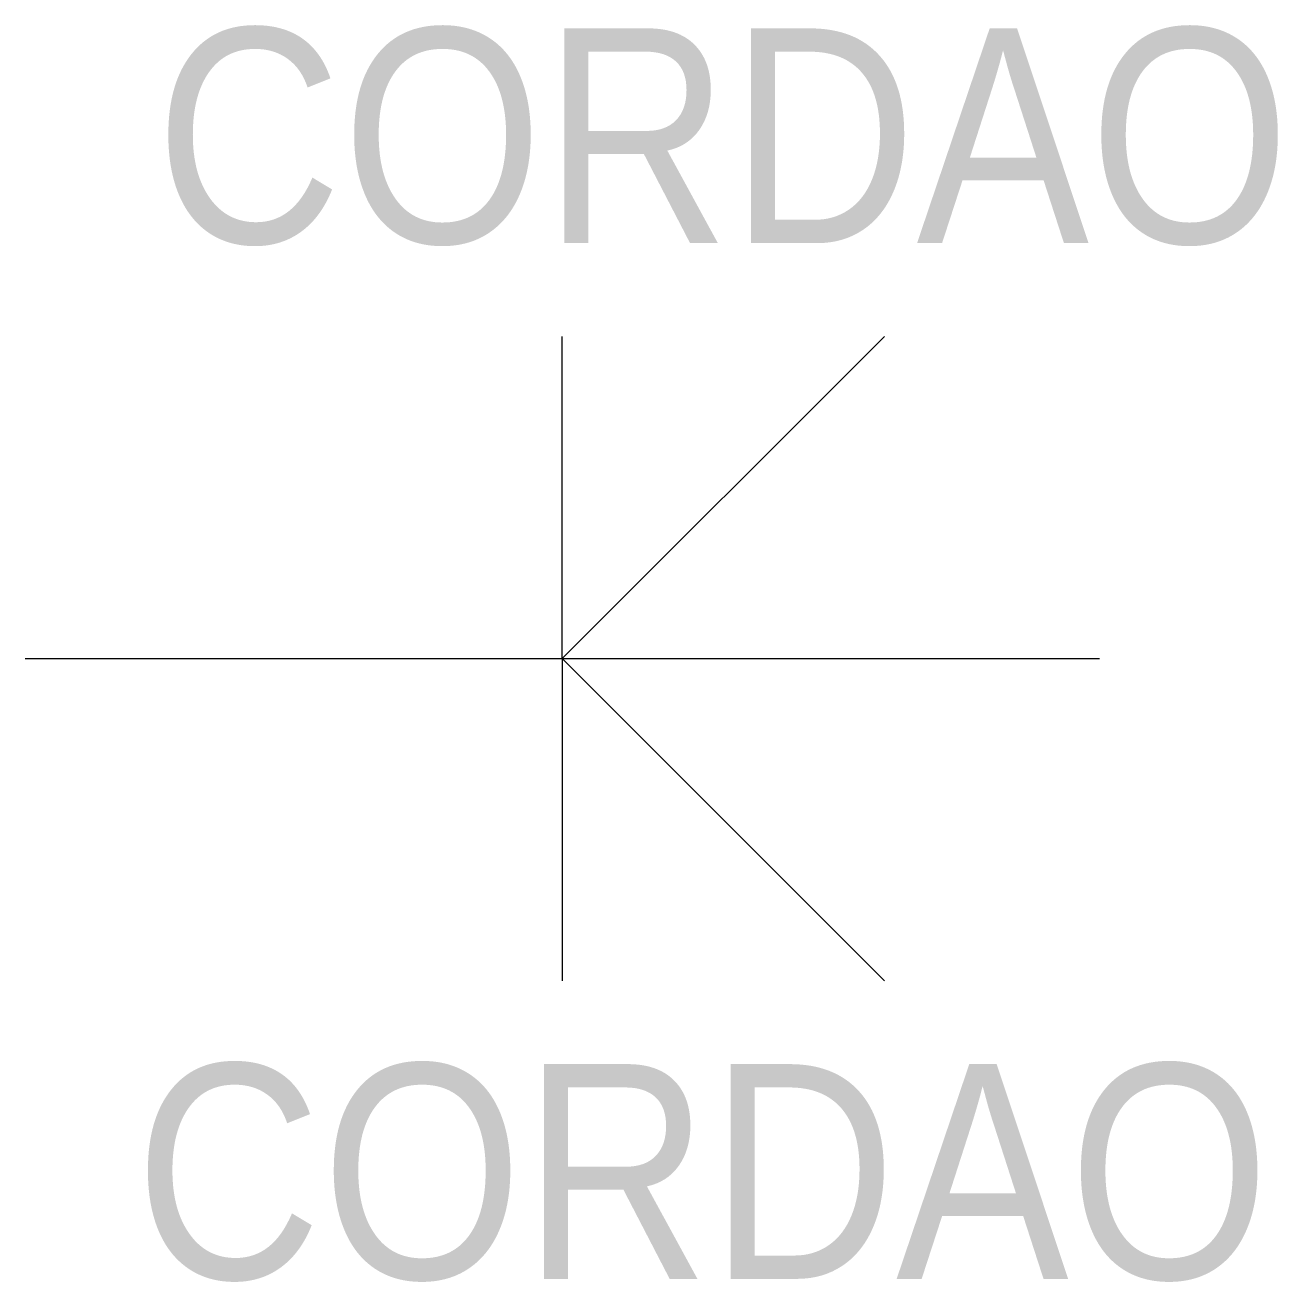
# Model space of a CAD drawing. Extents: x -10 to 1.7, y -5.8 to 5.9.
import ezdxf
from ezdxf.enums import TextEntityAlignment as Align

# ---------------------------------------------------------------- set-up
doc = ezdxf.new("R2010")
doc.units = 0
doc.header["$LTSCALE"] = 7
doc.header["$MEASUREMENT"] = 0
doc.layers.get('0').update_dxf_attribs({"linetype": 'CONTINUOUS'})
doc.layers.add('EME-SOLDAS', color=11, linetype='CONTINUOUS')
doc.styles.add('REGUA', font='IC-Romans.shx', dxfattribs={"width": 0.9})

msp = doc.modelspace()

# ---------------------------------------------------------------- linework, layer by layer
at = {"color": 1}
for p, q in [((-5, 0), (-5, 3)), ((-2, 3), (-5, 0)), ((-10, 0), (0, 0)), ((-10, 0), (0, 0)), ((-5, 0), (-5, -3)), ((-2, -3), (-5, 0))]:
    msp.add_line(p, q, dxfattribs=at)

# ---------------------------------------------------------------- texts
at = {"layer": 'EME-SOLDAS', "color": 2, "style": 'REGUA', "width": 0.9}
for p in [(-3.507, 3.269), (-3.697, -6.377)]:
    msp.add_attdef('CORDAO', text='', height=2, dxfattribs=at).set_placement(p, align=Align.BOTTOM_CENTER)

doc.saveas('drawing.dxf')
